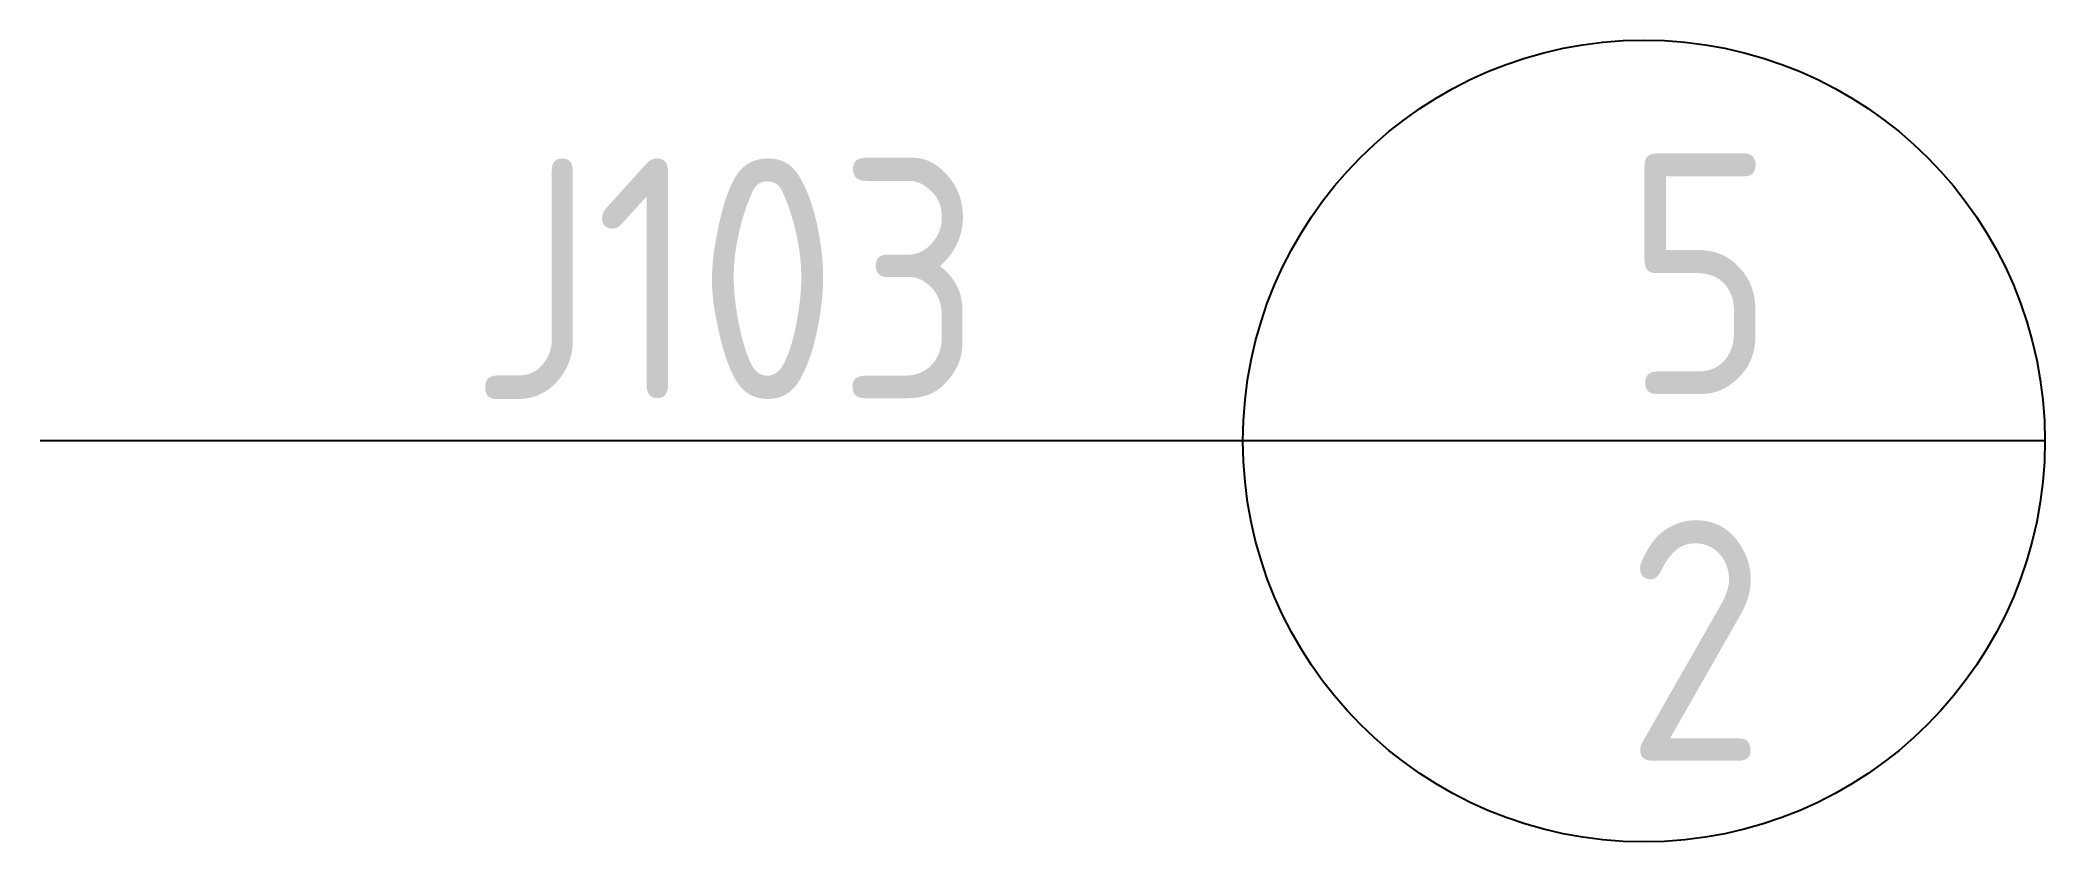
# Model space of a CAD drawing. Extents: x -1504 to 996, y -498 to 502.
import ezdxf

# ---------------------------------------------------------------- set-up
doc = ezdxf.new("R2010")
doc.units = 0
doc.header["$LTSCALE"] = 1000
doc.header["$MEASUREMENT"] = 0
doc.styles.add('国标', font='gbenor.shx', dxfattribs={"bigfont": 'gbcbig.shx'})

msp = doc.modelspace()

# ---------------------------------------------------------------- linework, layer by layer
at = {"color": 4}
for p in [(995.6, 1.6), (-4.4, 1.6)]:
    msp.add_line(p, (-4.4, 1.6), dxfattribs=at)
msp.add_lwpolyline([(-4.4, 1.6), (-1504.4, 1.6)], dxfattribs=at)
msp.add_circle((495.6, 1.6), 500, dxfattribs=at)

# ---------------------------------------------------------------- texts
at = {"color": 7, "char_height": 300, "attachment_point": 1, "style": '国标'}
for s, width, insert in [('J103', 300, (-967.6, 354)), ('5', 250, (472.5, 360.3)), ('2', 250, (472.5, -97.2))]:
    msp.add_mtext_dynamic_manual_height_columns(s, width=width, gutter_width=1500, heights=[0], dxfattribs=dict(at, insert=insert))

doc.saveas('drawing.dxf')
